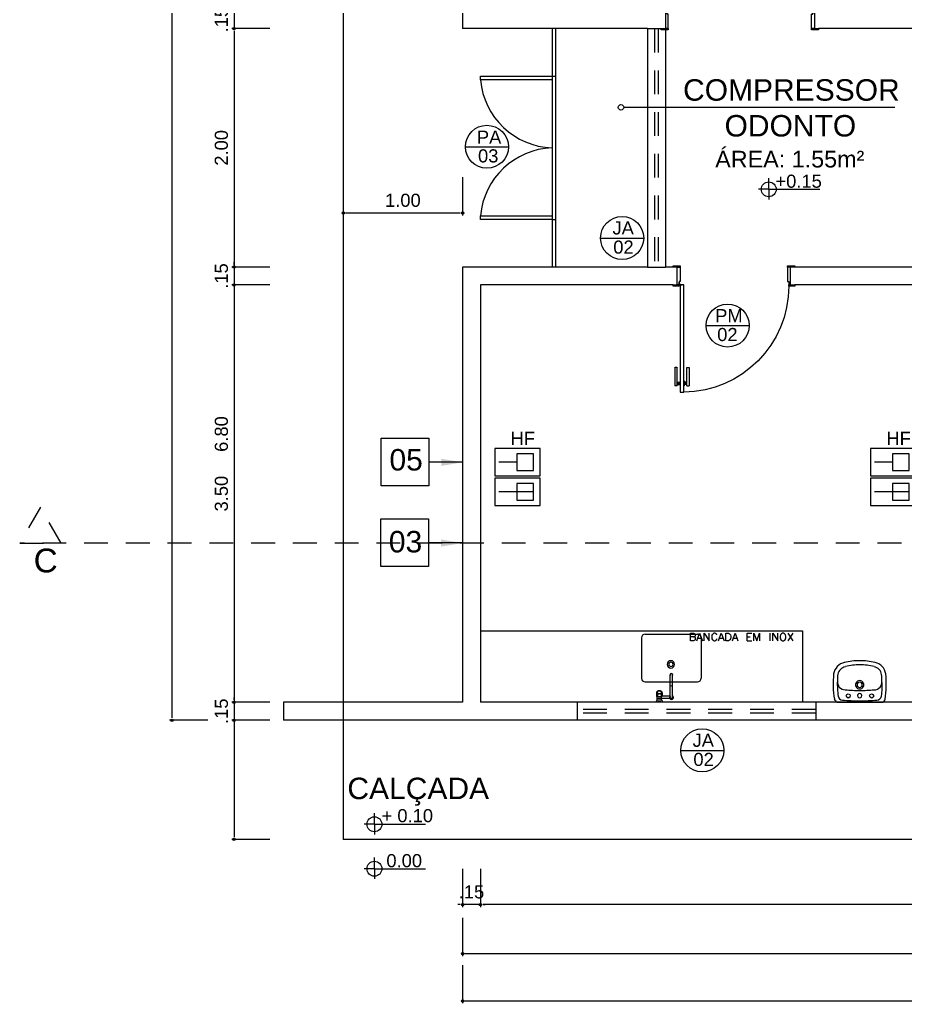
# Model space of a CAD drawing. Header units: millimetres. Extents: x 2125 to 3408, y 1171 to 1686.
# Drawn here: x 2411.67 to 2419.1, y 1517.26 to 1525.51 of the extents above; entities that cross this region are included whole.
import ezdxf

# ---------------------------------------------------------------- set-up
doc = ezdxf.new("R2010")
doc.units = ezdxf.units.MM
doc.linetypes.add('CONTORNO_QUADRO_T', pattern=[0.35, 0.2, -0.15])
for name, color, linetype in [('APCOZ', 7, 'Continuous'), ('APCOZ-I', 251, 'Continuous'), ('at_Entity', 7, 'Continuous'), ('CALÇADA', 252, 'Continuous'), ('cotas', 7, 'Continuous'), ('ESQUADRIA', 3, 'Continuous'), ('ESQUADRIAS', 7, 'Continuous'), ('Esquadrias portas', 7, 'Continuous'), ('Esquadrias_Portas', 2, 'Continuous'), ('JANELA2', 1, 'Continuous'), ('LAYOUT', 7, 'Continuous'), ('Layout_Equipamentos', 7, 'Continuous'), ('linha de corte', 1, 'Continuous'), ('PAREDE', 4, 'Continuous'), ('TEXTO01', 7, 'Continuous'), ('TEXTO02', 3, 'Continuous'), ('TEXTO03', 2, 'Continuous'), ('TOMADAS DENTISTA', 7, 'Continuous')]:
    doc.layers.add(name, color=color, linetype=linetype)
doc.styles.add('ROMANS', font='arial.ttf')
doc.styles.get("Standard").update_dxf_attribs({"font": 'arial.ttf'})
doc.styles.add('TEXTO1', font='swissko.ttf', dxfattribs={"width": 0.6, "height": 0.1})
doc.dimstyles.new('ESCALA75', dxfattribs={"dimtxt": 0.11, "dimasz": 0.02, "dimexe": 0.02, "dimexo": 0.04, "dimgap": 0.05, "dimtad": 1, "dimzin": 4, "dimdsep": 46, "dimtxsty": 'ROMANS', "dimblk1": 'PPC', "dimblk2": 'PPC', "dimsah": 1, "dimcen": 0.02, "dimclrd": 7, "dimclre": 7, "dimclrt": 3, "dimazin": 1, "dimtfac": 1, "dimtix": 1, "dimtmove": 0, "dimatfit": 3, "dimldrblk": 'PPC', "dimfxl": 0, "dimtolj": 1, "dimtzin": 12, "dimarcsym": 0})

# ---------------------------------------------------------------- blocks, each defined once
blk = doc.blocks.new('P90_02')
at = {"layer": 'ESQUADRIAS', "color": 3, "linetype": 'Continuous'}
for p, q in [((-0.02, 0.7698), (-0.02, 0.9215)), ((0, 0.9215), (0, 0.7698)), ((0.023, 0.88), (0.023, 0.92)), ((0.057, 0.88), (0.057, 0.92)), ((0.08, 0.9215), (0.08, 0.7698)), ((0.1, 0.7698), (0.1, 0.9215)), ((-0.0035, 0.7668), (-0.0175, 0.7668)), ((0.0835, 0.7668), (0.0975, 0.7668))]:
    blk.add_line(p, q, dxfattribs=at)
at = {"layer": 'ESQUADRIAS', "color": 3}
for p, q in [((0, 0.9215), (-0.02, 0.9215)), ((0, 0.91), (0.023, 0.91)), ((0.023, 0.92), (0.025, 0.92)), ((0.057, 0.92), (0.055, 0.92)), ((0.08, 0.91), (0.057, 0.91)), ((0.08, 0.9215), (0.1, 0.9215)), ((0, 0.9), (0.023, 0.9)), ((0, 0.89), (0.023, 0.89)), ((0.023, 0.88), (0.025, 0.88)), ((0.057, 0.88), (0.055, 0.88)), ((0.08, 0.9), (0.057, 0.9)), ((0.08, 0.89), (0.057, 0.89))]:
    blk.add_line(p, q, dxfattribs=at)
at = {"layer": 'ESQUADRIAS', "color": 2}
for p, q in [((0.025, 0.075), (0.025, 0.975)), ((0.025, 0.975), (0.055, 0.975)), ((0.055, 0.975), (0.055, 0.075)), ((0.055, 0.075), (0.025, 0.075))]:
    blk.add_line(p, q, dxfattribs=at)
at = {"layer": 'ESQUADRIAS'}
for p, q in [((0.0165, 0.0585), (0.0165, 0.0615)), ((0.0315, 0.0735), (0.0285, 0.0735))]:
    blk.add_line(p, q, dxfattribs=at)
at = {"layer": 'ESQUADRIAS', "color": 3}
for points in [[(0.015, 0.085), (-0.035, 0.085), (-0.035, 0.075), (0.015, 0.075)], [(0.985, 0.085), (0.935, 0.085), (0.935, 0.075), (0.985, 0.075)], [(0.025, -0.075), (0, -0.075), (-0.035, -0.075), (-0.035, -0.085), (0.025, -0.085)], [(0.985, -0.075), (0.925, -0.075), (0.925, -0.085), (0.985, -0.085)]]:
    blk.add_lwpolyline(points, close=True, dxfattribs=at)
at = {"layer": 'ESQUADRIAS', "color": 2}
for points in [[(0.025, 0.045), (0.015, 0.045), (0.015, 0.075), (0, 0.075), (0, -0.075), (0.025, -0.075)], [(0.925, 0.045), (0.935, 0.045), (0.935, 0.075), (0.95, 0.075), (0.95, -0.075), (0.925, -0.075)]]:
    blk.add_lwpolyline(points, close=True, dxfattribs=at)
at = {"layer": 'ESQUADRIAS', "color": 1}
for points in [[(0.016, 0.0705, -0.236068), (0.015, 0.0725), (0.015, 0.07), (0.015, 0.05), (0.016, 0.05)], [(0.0195, 0.074, 0.236068), (0.0175, 0.075), (0.02, 0.075), (0.04, 0.075), (0.04, 0.074)]]:
    blk.add_lwpolyline(points, format="xyb", close=True, dxfattribs=at)
at = {"layer": 'ESQUADRIAS'}
for points in [[(0.0173, 0.0625), (0.0165, 0.0615), (0.016, 0.0615)], [(0.0173, 0.0575), (0.0165, 0.0585), (0.016, 0.0585)], [(0.0173, 0.0596), (0.0175, 0.0596), (0.0175, 0.0575), (0.0173, 0.0575), (0.0173, 0.0625), (0.0175, 0.0625), (0.0175, 0.0604), (0.0173, 0.0604)], [(0.0275, 0.0727), (0.0285, 0.0735), (0.0285, 0.074)], [(0.0304, 0.0727), (0.0304, 0.0725), (0.0325, 0.0725), (0.0325, 0.0727), (0.0275, 0.0727), (0.0275, 0.0725), (0.0296, 0.0725), (0.0296, 0.0727)], [(0.0325, 0.0727), (0.0315, 0.0735), (0.0315, 0.074)]]:
    blk.add_lwpolyline(points, dxfattribs=at)
at = {"layer": 'ESQUADRIAS', "color": 1}
blk.add_circle((0.0175, 0.0725), 0.0025, dxfattribs=at)
at = {"layer": 'ESQUADRIAS'}
blk.add_arc((0.0429, 0.083), 0.8921, 0.12949, 89.22311, dxfattribs=at)
at = {"layer": 'ESQUADRIAS', "color": 3, "linetype": 'Continuous'}
for centre, start, end in [((-0.017, 0.7698), 180, 260.53768), ((-0.003, 0.7698), 260.53768, 360), ((0.083, 0.7698), 180, 279.46232), ((0.097, 0.7698), 279.46232, 0)]:
    blk.add_arc(centre, 0.003, start, end, dxfattribs=at)
blk = doc.blocks.new('new block1')
at = {"layer": 'ESQUADRIAS', "color": 2}
for p, q in [((-0.09, 1.36), (-0.09, 0.16)), ((-0.09, 1.36), (-0.06, 1.36)), ((-0.06, 0.16), (-0.06, 1.36)), ((-0.09, 0.16), (-0.06, 0.16))]:
    blk.add_line(p, q, dxfattribs=at)
at = {"layer": 'ESQUADRIAS', "color": 3, "linetype": 'Continuous'}
for p, q in [((-0.135, 1.1598), (-0.135, 1.3115)), ((-0.115, 1.3115), (-0.115, 1.1598)), ((-0.092, 1.27), (-0.092, 1.31)), ((-0.058, 1.27), (-0.058, 1.31)), ((-0.035, 1.3115), (-0.035, 1.1598)), ((-0.015, 1.1598), (-0.015, 1.3115)), ((-0.1185, 1.1568), (-0.1325, 1.1568)), ((-0.0315, 1.1568), (-0.0175, 1.1568))]:
    blk.add_line(p, q, dxfattribs=at)
at = {"layer": 'ESQUADRIAS', "color": 3}
for p, q in [((-0.115, 1.3115), (-0.135, 1.3115)), ((-0.115, 1.3), (-0.092, 1.3)), ((-0.115, 1.29), (-0.092, 1.29)), ((-0.115, 1.28), (-0.092, 1.28)), ((-0.092, 1.31), (-0.09, 1.31)), ((-0.092, 1.27), (-0.09, 1.27)), ((-0.058, 1.31), (-0.06, 1.31)), ((-0.058, 1.27), (-0.06, 1.27)), ((-0.035, 1.3), (-0.058, 1.3)), ((-0.035, 1.29), (-0.058, 1.29)), ((-0.035, 1.28), (-0.058, 1.28)), ((-0.035, 1.3115), (-0.015, 1.3115))]:
    blk.add_line(p, q, dxfattribs=at)
at = {"layer": 'ESQUADRIAS'}
for p, q in [((-0.0665, 0.1585), (-0.0635, 0.1585)), ((-0.0515, 0.1435), (-0.0515, 0.1465))]:
    blk.add_line(p, q, dxfattribs=at)
at = {"layer": 'ESQUADRIAS', "color": 3}
for points in [[(-1.32, 0.17), (-1.27, 0.17), (-1.27, 0.16), (-1.32, 0.16)], [(-0.05, 0.17), (0, 0.17), (0, 0.16), (-0.05, 0.16)], [(-1.32, 0.01), (-1.26, 0.01), (-1.26, 0), (-1.32, 0)], [(-0.06, 0.01), (-0.035, 0.01), (0, 0.01), (0, 0), (-0.06, 0)]]:
    blk.add_lwpolyline(points, close=True, dxfattribs=at)
at = {"layer": 'ESQUADRIAS', "color": 2}
for points in [[(-1.26, 0.13), (-1.27, 0.13), (-1.27, 0.16), (-1.285, 0.16), (-1.285, 0.01), (-1.26, 0.01)], [(-0.06, 0.13), (-0.05, 0.13), (-0.05, 0.16), (-0.035, 0.16), (-0.035, 0.01), (-0.06, 0.01)]]:
    blk.add_lwpolyline(points, close=True, dxfattribs=at)
at = {"layer": 'ESQUADRIAS', "color": 1}
for points in [[(-0.0545, 0.159, -0.236068), (-0.0525, 0.16), (-0.055, 0.16), (-0.075, 0.16), (-0.075, 0.159)], [(-0.051, 0.1555, 0.236068), (-0.05, 0.1575), (-0.05, 0.155), (-0.05, 0.135), (-0.051, 0.135)]]:
    blk.add_lwpolyline(points, format="xyb", close=True, dxfattribs=at)
at = {"layer": 'ESQUADRIAS'}
for points in [[(-0.0675, 0.1577), (-0.0665, 0.1585), (-0.0665, 0.159)], [(-0.0654, 0.1577), (-0.0654, 0.1575), (-0.0675, 0.1575), (-0.0675, 0.1577), (-0.0625, 0.1577), (-0.0625, 0.1575), (-0.0646, 0.1575), (-0.0646, 0.1577)], [(-0.0625, 0.1577), (-0.0635, 0.1585), (-0.0635, 0.159)], [(-0.0523, 0.1446), (-0.0525, 0.1446), (-0.0525, 0.1425), (-0.0523, 0.1425), (-0.0523, 0.1475), (-0.0525, 0.1475), (-0.0525, 0.1454), (-0.0523, 0.1454)], [(-0.0523, 0.1475), (-0.0515, 0.1465), (-0.051, 0.1465)], [(-0.0523, 0.1425), (-0.0515, 0.1435), (-0.051, 0.1435)]]:
    blk.add_lwpolyline(points, dxfattribs=at)
at = {"layer": 'ESQUADRIAS', "color": 1}
blk.add_circle((-0.0525, 0.1575), 0.0025, dxfattribs=at)
at = {"layer": 'ESQUADRIAS', "color": 3, "linetype": 'Continuous'}
for centre, start, end in [((-0.132, 1.1598), 180, 260.53768), ((-0.118, 1.1598), 260.53768, 360), ((-0.032, 1.1598), 180, 279.46232), ((-0.018, 1.1598), 279.46232, 0)]:
    blk.add_arc(centre, 0.003, start, end, dxfattribs=at)
at = {"layer": 'Esquadrias portas'}
blk.add_arc((-0.0518, 0.1421), 1.2185, 91.79662, 178.69088, dxfattribs=at)
blk = doc.blocks.new('new block3')
at = {"layer": 'TEXTO01'}
h = blk.add_hatch(dxfattribs=at)
h.set_pattern_fill('ANGLE', color=256)
h.set_pattern_definition([(0, (-2256.878, -909.728), (0, 6.985), [5.08, -1.905]), (90, (-2256.878, -909.728), (-6.985, 4e-16), [5.08, -1.905])])
h.paths.add_polyline_path([(-0.0556, 0.2052), (-0.1956, 0.2052), (-0.1956, 0.0652), (-0.0556, 0.0652)])
for p, q in [((-0.1956, 0.1352), (-0.3456, 0.1352)), ((-0.0556, -0.1148), (-0.3456, -0.1148))]:
    blk.add_line(p, q, dxfattribs=at)
for points in [[(-0.38, 0.25), (-0.38, 0.02), (0, 0.02), (0, 0.25), (-0.38, 0.25)], [(-0.1956, 0.2052), (-0.1956, 0.0652), (-0.0556, 0.0652), (-0.0556, 0.2052), (-0.1956, 0.2052)], [(-0.38, 0), (-0.38, -0.23), (0, -0.23), (0, 0), (-0.38, 0)], [(-0.1956, -0.0448), (-0.1956, -0.1848), (-0.0556, -0.1848), (-0.0556, -0.0448), (-0.1956, -0.0448)]]:
    blk.add_lwpolyline(points, dxfattribs=at)
at = {"layer": 'TEXTO01', "ltscale": 0.0001, "insert": (-0.247, 0.3887), "char_height": 0.11, "width": 0.330365, "attachment_point": 1, "style": 'TEXTO1'}
blk.add_mtext('{\\fSansSerif|b0|i0|c2|p2;\\W1;HF}', dxfattribs=at)
blk = doc.blocks.new('new block4')
at = {"layer": 'TEXTO01'}
h = blk.add_hatch(dxfattribs=at)
h.set_pattern_fill('ANGLE', color=256)
h.set_pattern_definition([(0, (-2260.456, -913.906), (0, 6.985), [5.08, -1.905]), (90, (-2260.456, -913.906), (-6.985, 4e-16), [5.08, -1.905])])
h.paths.add_polyline_path([(0, 0), (0, -0.0624, 0.414214), (0.0624, 0)])
h.paths.add_polyline_path([(0, 0), (0, 0.0624, 0.414214), (-0.0624, 0)])
for q in [(0, 0.093), (-0.0862, 0), (0.4292, 0), (0, -0.0852)]:
    blk.add_line((0, 0), q, dxfattribs=at)
blk.add_circle((0, 0), 0.0624, dxfattribs=at)
blk = doc.blocks.new('PPC')
at = {"color": 2}
blk.add_circle((0, 0), 0.5, dxfattribs=at)
blk = doc.blocks.new('*D62')
at = {"layer": 'cotas', "color": 7, "lineweight": -2, "transparency": 16777216}
for p, q in [((2413.7689, 1525.581), (2413.4489, 1525.581)), ((2413.4689, 1525.601), (2413.4689, 1525.621)), ((2413.4689, 1525.581), (2413.4689, 1525.431)), ((2413.7689, 1525.431), (2413.4489, 1525.431)), ((2413.4689, 1525.411), (2413.4689, 1525.391))]:
    blk.add_line(p, q, dxfattribs=at)
at = {"layer": 'DEFPOINTS', "color": 0, "transparency": 16777216}
for p in [(2414.0985, 1525.581), (2413.4689, 1525.431), (2414.1048, 1525.431)]:
    blk.add_point(p, dxfattribs=at)
at = {"layer": 'cotas', "color": 7, "lineweight": -2, "transparency": 16777216, "xscale": 0.02, "yscale": 0.02, "zscale": 0.02}
for p, rotation in [((2413.4689, 1525.581), 270), ((2413.4689, 1525.431), 90)]:
    blk.add_blockref('PPC', p, dxfattribs=dict(at, rotation=rotation))
at = {"layer": 'cotas', "color": 3, "transparency": 16777216, "insert": (2413.3627, 1525.506), "char_height": 0.11, "attachment_point": 5, "rotation": 90, "style": 'ROMANS'}
blk.add_mtext('\\A1;.15', dxfattribs=at)
blk = doc.blocks.new('*D63')
at = {"layer": 'cotas', "color": 7, "lineweight": -2, "transparency": 16777216}
for p, q in [((2413.7689, 1525.431), (2413.4489, 1525.431)), ((2413.4689, 1525.411), (2413.4689, 1523.451)), ((2413.7689, 1523.431), (2413.4489, 1523.431))]:
    blk.add_line(p, q, dxfattribs=at)
at = {"layer": 'DEFPOINTS', "color": 0, "transparency": 16777216}
for p in [(2414.1048, 1525.431), (2413.4689, 1523.431), (2414.3174, 1523.431)]:
    blk.add_point(p, dxfattribs=at)
at = {"layer": 'cotas', "color": 7, "lineweight": -2, "transparency": 16777216, "xscale": 0.02, "yscale": 0.02, "zscale": 0.02}
for p, rotation in [((2413.4689, 1525.431), 90), ((2413.4689, 1523.431), 270)]:
    blk.add_blockref('PPC', p, dxfattribs=dict(at, rotation=rotation))
at = {"layer": 'cotas', "color": 3, "transparency": 16777216, "insert": (2413.3627, 1524.431), "char_height": 0.11, "attachment_point": 5, "rotation": 90, "style": 'ROMANS'}
blk.add_mtext('\\A1;2.00', dxfattribs=at)
blk = doc.blocks.new('*D64')
at = {"layer": 'cotas', "color": 7, "lineweight": -2, "transparency": 16777216}
for p, q in [((2413.7689, 1523.431), (2413.4489, 1523.431)), ((2413.4689, 1523.451), (2413.4689, 1523.471)), ((2413.4689, 1523.431), (2413.4689, 1523.281)), ((2413.7689, 1523.281), (2413.4489, 1523.281)), ((2413.4689, 1523.261), (2413.4689, 1523.241))]:
    blk.add_line(p, q, dxfattribs=at)
at = {"layer": 'DEFPOINTS', "color": 0, "transparency": 16777216}
for p in [(2414.3174, 1523.431), (2413.4689, 1523.281), (2414.3094, 1523.281)]:
    blk.add_point(p, dxfattribs=at)
at = {"layer": 'cotas', "color": 7, "lineweight": -2, "transparency": 16777216, "xscale": 0.02, "yscale": 0.02, "zscale": 0.02}
for p, rotation in [((2413.4689, 1523.431), 270), ((2413.4689, 1523.281), 90)]:
    blk.add_blockref('PPC', p, dxfattribs=dict(at, rotation=rotation))
at = {"layer": 'cotas', "color": 3, "transparency": 16777216, "insert": (2413.3627, 1523.356), "char_height": 0.11, "attachment_point": 5, "rotation": 90, "style": 'ROMANS'}
blk.add_mtext('\\A1;.15', dxfattribs=at)
blk = doc.blocks.new('*D65')
at = {"layer": 'cotas', "color": 7, "lineweight": -2, "transparency": 16777216}
for p, q in [((2413.7689, 1523.281), (2413.4489, 1523.281)), ((2413.4689, 1523.261), (2413.4689, 1519.801)), ((2413.7689, 1519.781), (2413.4489, 1519.781))]:
    blk.add_line(p, q, dxfattribs=at)
at = {"layer": 'DEFPOINTS', "color": 0, "transparency": 16777216}
for p in [(2414.3094, 1523.281), (2413.4689, 1519.781), (2414.4123, 1519.781)]:
    blk.add_point(p, dxfattribs=at)
at = {"layer": 'cotas', "color": 7, "lineweight": -2, "transparency": 16777216, "xscale": 0.02, "yscale": 0.02, "zscale": 0.02}
for p, rotation in [((2413.4689, 1523.281), 90), ((2413.4689, 1519.781), 270)]:
    blk.add_blockref('PPC', p, dxfattribs=dict(at, rotation=rotation))
at = {"layer": 'cotas', "color": 3, "transparency": 16777216, "insert": (2413.3627, 1521.531), "char_height": 0.11, "attachment_point": 5, "rotation": 90, "style": 'ROMANS'}
blk.add_mtext('\\A1;3.50', dxfattribs=at)
blk = doc.blocks.new('*D66')
at = {"layer": 'DEFPOINTS', "color": 0, "linetype": 'Continuous', "transparency": 16777216}
for p in [(2414.4123, 1519.781), (2413.4689, 1519.631), (2420.7985, 1519.631)]:
    blk.add_point(p, dxfattribs=at)
at = {"layer": 'PAREDE', "color": 7, "linetype": 'Continuous', "lineweight": -2, "transparency": 16777216}
for p, q in [((2413.7689, 1519.781), (2413.4489, 1519.781)), ((2413.4689, 1519.801), (2413.4689, 1519.821)), ((2413.4689, 1519.781), (2413.4689, 1519.631)), ((2413.7689, 1519.631), (2413.4489, 1519.631)), ((2413.4689, 1519.611), (2413.4689, 1519.591))]:
    blk.add_line(p, q, dxfattribs=at)
at = {"layer": 'PAREDE', "color": 7, "linetype": 'Continuous', "lineweight": -2, "transparency": 16777216, "xscale": 0.02, "yscale": 0.02, "zscale": 0.02}
for p, rotation in [((2413.4689, 1519.781), 270), ((2413.4689, 1519.631), 90)]:
    blk.add_blockref('PPC', p, dxfattribs=dict(at, rotation=rotation))
at = {"layer": 'PAREDE', "color": 3, "linetype": 'Continuous', "transparency": 16777216, "insert": (2413.3627, 1519.706), "char_height": 0.11, "attachment_point": 5, "rotation": 90, "style": 'ROMANS'}
blk.add_mtext('\\A1;.15', dxfattribs=at)
blk = doc.blocks.new('*D76')
at = {"layer": 'cotas', "color": 7, "lineweight": -2, "transparency": 16777216}
for p, q in [((2415.5337, 1518.3844), (2415.5337, 1518.0644)), ((2424.7837, 1518.3844), (2424.7837, 1518.0644)), ((2424.7637, 1518.0844), (2415.5537, 1518.0844))]:
    blk.add_line(p, q, dxfattribs=at)
at = {"layer": 'DEFPOINTS', "color": 0, "transparency": 16777216}
for p in [(2415.5337, 1518.752), (2424.7837, 1518.752), (2415.5337, 1518.0844)]:
    blk.add_point(p, dxfattribs=at)
at = {"layer": 'cotas', "color": 7, "lineweight": -2, "transparency": 16777216, "xscale": 0.02, "yscale": 0.02, "zscale": 0.02, "rotation": 180}
blk.add_blockref('PPC', (2415.5337, 1518.0844), dxfattribs=at)
at = {"layer": 'cotas', "color": 7, "lineweight": -2, "transparency": 16777216, "xscale": 0.02, "yscale": 0.02, "zscale": 0.02}
blk.add_blockref('PPC', (2424.7837, 1518.0844), dxfattribs=at)
at = {"layer": 'cotas', "color": 3, "transparency": 16777216, "insert": (2420.1587, 1518.1906), "char_height": 0.11, "attachment_point": 5, "style": 'ROMANS'}
blk.add_mtext('\\A1;9.25', dxfattribs=at)
blk = doc.blocks.new('*D77')
at = {"layer": 'cotas', "color": 7, "lineweight": -2, "transparency": 16777216}
for p, q in [((2415.3837, 1518.3844), (2415.3837, 1518.0644)), ((2415.5337, 1518.3844), (2415.5337, 1518.0644)), ((2415.3637, 1518.0844), (2415.3437, 1518.0844)), ((2415.5337, 1518.0844), (2415.3837, 1518.0844)), ((2415.5537, 1518.0844), (2415.5737, 1518.0844))]:
    blk.add_line(p, q, dxfattribs=at)
at = {"layer": 'DEFPOINTS', "color": 0, "transparency": 16777216}
for p in [(2415.3837, 1518.7609), (2415.5337, 1518.752), (2415.3837, 1518.0844)]:
    blk.add_point(p, dxfattribs=at)
at = {"layer": 'cotas', "color": 7, "lineweight": -2, "transparency": 16777216, "xscale": 0.02, "yscale": 0.02, "zscale": 0.02}
blk.add_blockref('PPC', (2415.3837, 1518.0844), dxfattribs=at)
at = {"layer": 'cotas', "color": 7, "lineweight": -2, "transparency": 16777216, "xscale": 0.02, "yscale": 0.02, "zscale": 0.02, "rotation": 180}
blk.add_blockref('PPC', (2415.5337, 1518.0844), dxfattribs=at)
at = {"layer": 'cotas', "color": 3, "transparency": 16777216, "insert": (2415.4587, 1518.1906), "char_height": 0.11, "attachment_point": 5, "style": 'ROMANS'}
blk.add_mtext('\\A1;.15', dxfattribs=at)
blk = doc.blocks.new('*D91')
at = {"layer": 'cotas', "color": 7, "lineweight": -2, "transparency": 16777216}
for p, q in [((2415.3837, 1517.9732), (2415.3837, 1517.6532)), ((2429.0837, 1517.9732), (2429.0837, 1517.6532)), ((2415.4037, 1517.6732), (2429.0637, 1517.6732))]:
    blk.add_line(p, q, dxfattribs=at)
at = {"layer": 'DEFPOINTS', "color": 0, "transparency": 16777216}
for p in [(2415.3837, 1518.7397), (2429.0837, 1518.7397), (2429.0837, 1517.6732)]:
    blk.add_point(p, dxfattribs=at)
at = {"layer": 'cotas', "color": 7, "lineweight": -2, "transparency": 16777216, "xscale": 0.02, "yscale": 0.02, "zscale": 0.02, "rotation": 180}
blk.add_blockref('PPC', (2415.3837, 1517.6732), dxfattribs=at)
at = {"layer": 'cotas', "color": 7, "lineweight": -2, "transparency": 16777216, "xscale": 0.02, "yscale": 0.02, "zscale": 0.02}
blk.add_blockref('PPC', (2429.0837, 1517.6732), dxfattribs=at)
at = {"layer": 'cotas', "color": 3, "transparency": 16777216, "insert": (2422.2337, 1517.7794), "char_height": 0.11, "attachment_point": 5, "style": 'ROMANS'}
blk.add_mtext('\\A1;13.70', dxfattribs=at)
blk = doc.blocks.new('new block12')
at = {"layer": 'at_Entity', "color": 0}
for p, q in [((-0.1904, 0), (0, 0)), ((-0.1143, 0.055), (-0.1079, 0.0656)), ((-0.1079, 0.0423), (-0.1143, 0.055)), ((-0.1079, 0.0656), (-0.0973, 0.0719)), ((-0.0973, 0.036), (-0.1079, 0.0423)), ((-0.0973, 0.0719), (-0.0846, 0.0656)), ((-0.0846, 0.0423), (-0.0973, 0.036)), ((-0.0846, 0.0656), (-0.0804, 0.055)), ((-0.0804, 0.055), (-0.0846, 0.0423)), ((-0.0635, 0), (0.1248, 0)), ((0, 0), (0.1926, 0)), ((0.0825, 0.055), (0.0868, 0.0656)), ((0.0868, 0.0423), (0.0825, 0.055)), ((0.0868, 0.0656), (0.0995, 0.0719)), ((0.0995, 0.036), (0.0868, 0.0423)), ((0.0995, 0.0719), (0.11, 0.0656)), ((0.11, 0.0423), (0.0995, 0.036)), ((0.11, 0.0656), (0.1164, 0.055)), ((0.1164, 0.055), (0.11, 0.0423))]:
    blk.add_line(p, q, dxfattribs=at)
for centre, radius, start, end in [((-0.1037, 0.2192), 0.1175, 102.51398, 169.94425), ((-0.0119, -0.1249), 0.4735, 88.69805, 104.42194), ((0.0099, -0.1255), 0.4741, 75.63679, 91.34148), ((0.1075, 0.2249), 0.1107, 7.71962, 79.59246), ((-0.1021, 0.2163), 0.0847, 102.94607, 167.28087), ((0.0138, -0.2613), 0.5766, 91.35244, 103.5038), ((-0.0133, -0.2572), 0.5725, 76.4579, 88.69664), ((0.1052, 0.222), 0.0784, 8.41938, 78.38368), ((0.5296, 0.1532), 0.7539, 173.41338, 189.69292), ((0.4249, 0.1494), 0.6136, 177.32306, 189.24154), ((0.1228, 0.188), 0.311, 171.32208, 181.82646), ((-0.1166, 0.1739), 0.0716, 176.60246, 219.59969), ((-0.0011, 0.1471), 0.0349, 90, 149.99293), ((-0.0011, 0.1471), 0.0222, 90, 180), ((-0.0011, 0.1471), 0.0349, 29.99676, 89.99928), ((-0.0011, 0.1471), 0.0222, 360, 90), ((0.1078, 0.1732), 0.0781, 324.65246, 2.83944), ((-0.2623, 0.1317), 0.4504, 349.78202, 5.79718), ((-0.1329, 0.1882), 0.3189, 357.99462, 8.16964), ((-0.5309, 0.1535), 0.7531, 350.27914, 6.57653), ((-0.1209, 0.1714), 0.0667, 220.34381, 269.44866), ((0.0021, 1.5743), 1.4748, 265.18956, 269.93912), ((-0.0011, 0.1471), 0.0349, 150.00315, 209.99685), ((-0.0011, 0.1471), 0.0349, 209.99676, 269.99928), ((-0.0011, 0.1471), 0.0222, 180, 270), ((-0.0011, 0.1471), 0.0222, 270.00968, 360), ((-0.0011, 0.1471), 0.0349, 270, 329.99293), ((-0.001, 1.4521), 1.3526, 270.02076, 275.09507), ((-0.0011, 0.1471), 0.0349, 330.00315, 29.99685), ((0.1226, 0.1679), 0.0631, 266.77318, 320.7547), ((-0.1647, 0.0446), 0.0522, 200.54167, 238.93005), ((-0.1427, 0.0567), 0.0385, 188.75581, 265.61268), ((-0.0074, 1.7284), 1.7156, 265.3753, 270.21026), ((-0.0011, 0.0561), 0.018, 150.01278, 209.98722), ((-0.0011, 0.0561), 0.018, 90, 150.03984), ((-0.0011, 0.0561), 0.018, 210.01908, 270.03665), ((-0.001, 0.0561), 0.018, 30.01908, 90.03665), ((-0.0011, 0.0561), 0.018, 270, 330.03984), ((-0.0011, 1.8918), 1.879, 270, 274.41438), ((-0.0011, 0.0561), 0.018, 330.01278, 29.98722), ((0.1414, 0.0585), 0.0402, 273.11398, 350.39284), ((0.1736, 0.034), 0.0386, 297.86727, 348.56925)]:
    blk.add_arc(centre, radius, start, end, dxfattribs=at)
blk = doc.blocks.new('new block14')
at = {"layer": 'APCOZ'}
for p, q in [((-1.1092, 0.0548), (-1.1092, 0.2258)), ((-1.0892, 0.0548), (-1.0892, 0.2258)), ((-1.2183, 0.0215), (-1.229, 0)), ((-1.2257, 0.0798), (-1.2257, 0.0582)), ((-1.2183, 0.0215), (-1.2183, 0.0457)), ((-1.1831, 0.0215), (-1.1831, 0.0307)), ((-1.1132, 0.0307), (-1.1831, 0.0307)), ((-1.1831, 0.0215), (-1.1723, 0)), ((-1.1132, 0.0507), (-1.178, 0.0507)), ((-1.1757, 0.0798), (-1.1757, 0.0582))]:
    blk.add_line(p, q, dxfattribs=at)
at = {"layer": 'APCOZ', "linetype": 'Continuous'}
for points in [[(-1.1757, 0.0802, 0), (-1.1762, 0.0834, 0), (-1.1776, 0.0865, 0), (-1.1796, 0.0893, 0), (-1.1824, 0.0918, 0), (-1.1858, 0.094, 0), (-1.1897, 0.0956, 0), (-1.1939, 0.0968, 0), (-1.1984, 0.0973, 0), (-1.2029, 0.0973, 0), (-1.2074, 0.0968, 0), (-1.2116, 0.0956, 0), (-1.2155, 0.094, 0), (-1.2189, 0.0918, 0), (-1.2217, 0.0893, 0), (-1.2238, 0.0865, 0), (-1.2251, 0.0834, 0), (-1.2257, 0.0802, 0)], [(-1.2257, 0.0582, 0), (-1.2254, 0.0554, 0), (-1.2244, 0.0527, 0), (-1.2229, 0.0501, 0), (-1.2209, 0.0478, 0), (-1.2183, 0.0457, 0)], [(-1.178, 0.0507, 0), (-1.1772, 0.0522, 0), (-1.1765, 0.0536, 0), (-1.1761, 0.0551, 0), (-1.1758, 0.0566, 0), (-1.1757, 0.0582, 0)]]:
    blk.add_polyline3d(points, dxfattribs=at)
at = {"layer": 'APCOZ'}
for centre, radius, start, end in [((-1.0992, 0.2307), 0.0112, 333.72082, 206.27918), ((-1.0992, 0.0407), 0.0173, 125.41872, 144.5813), ((-1.0992, 0.0407), 0.0173, 215.4187, 324.5813), ((-1.0992, 0.0407), 0.0173, 35.4187, 54.58128), ((-1.0992, 0.0407), 0.0173, 324.5813, 35.4187)]:
    blk.add_arc(centre, radius, start, end, dxfattribs=at)
at = {"layer": 'APCOZ-I'}
for p, q in [((-1.1092, 0.2258), (-1.1092, 0.2307)), ((-1.0892, 0.2258), (-1.0892, 0.2307)), ((-1.2183, 0.0215), (-1.1831, 0.0215)), ((-1.2163, 0.066), (-1.2163, 0.0446)), ((-1.185, 0.066), (-1.185, 0.0446)), ((-1.1831, 0.0307), (-1.1831, 0.0457)), ((-1.1092, 0.0371), (-1.1092, 0.0548)), ((-1.0892, 0.0371), (-1.0892, 0.0548))]:
    blk.add_line(p, q, dxfattribs=at)
at = {"layer": 'APCOZ-I', "linetype": 'Continuous'}
for points in [[(-1.2201, 0.0834, 0), (-1.2197, 0.0812, 0), (-1.2186, 0.0792, 0), (-1.2167, 0.0773, 0), (-1.2141, 0.0756, 0), (-1.211, 0.0743, 0), (-1.2074, 0.0734, 0), (-1.2036, 0.0728, 0), (-1.1997, 0.0727, 0), (-1.1958, 0.073, 0), (-1.1921, 0.0738, 0), (-1.1888, 0.0749, 0), (-1.1859, 0.0764, 0), (-1.1837, 0.0782, 0), (-1.1821, 0.0802, 0), (-1.1813, 0.0823, 0), (-1.1813, 0.0845, 0), (-1.1821, 0.0866, 0), (-1.1837, 0.0886, 0), (-1.1859, 0.0903, 0), (-1.1888, 0.0918, 0), (-1.1921, 0.093, 0), (-1.1958, 0.0937, 0), (-1.1997, 0.0941, 0), (-1.2036, 0.0939, 0), (-1.2074, 0.0934, 0), (-1.211, 0.0925, 0), (-1.2141, 0.0911, 0), (-1.2167, 0.0895, 0), (-1.2186, 0.0876, 0), (-1.2197, 0.0855, 0), (-1.2201, 0.0834, 0)], [(-1.2257, 0.0802, 0), (-1.2254, 0.0772, 0), (-1.2244, 0.0742, 0), (-1.2227, 0.0714, 0), (-1.2203, 0.0688, 0), (-1.2173, 0.0666, 0)], [(-1.2183, 0.0457, 0), (-1.218, 0.0455, 0), (-1.2178, 0.0453, 0), (-1.2176, 0.0452, 0), (-1.2173, 0.045, 0), (-1.2171, 0.0449, 0)], [(-1.1843, 0.0449, 0), (-1.184, 0.045, 0), (-1.1838, 0.0452, 0), (-1.1835, 0.0453, 0), (-1.1833, 0.0455, 0), (-1.1831, 0.0457, 0)], [(-1.184, 0.0666, 0), (-1.1811, 0.0688, 0), (-1.1788, 0.0712, 0), (-1.1771, 0.0739, 0), (-1.176, 0.0768, 0), (-1.1757, 0.0798, 0)], [(-1.1831, 0.0457, 0), (-1.1819, 0.0466, 0), (-1.1807, 0.0475, 0), (-1.1797, 0.0486, 0), (-1.1788, 0.0496, 0), (-1.178, 0.0507, 0)]]:
    blk.add_polyline3d(points, dxfattribs=at)
at = {"layer": 'APCOZ-I'}
for centre, radius, start, end in [((-1.0992, 0.2307), 0.01, 0, 180), ((-1.1018, 0.1616), 0.0233, 244.55551, 295.44449), ((-1.2007, -0.2752), 0.2786, 84.37523, 95.62477), ((-1.2007, -0.0495), 0.0816, 77.53823, 102.46177), ((-1.2162, 0.0683), 0.002, 237.84409, 296.02511), ((-1.2161, 0.0466), 0.002, 238.43251, 285.68606), ((-1.2007, -0.0082), 0.0549, 74.31395, 105.68605), ((-1.2007, 0.0364), 0.0335, 63.97489, 116.02511), ((-1.1851, 0.0683), 0.002, 243.97489, 302.15591), ((-1.1853, 0.0466), 0.002, 254.31395, 301.56748), ((-1.0992, 0.0407), 0.0173, 144.5813, 215.4187), ((-1.0992, 0.0407), 0.0126, 142.25181, 37.74819), ((-1.0992, 0.0582), 0.0233, 244.55551, 295.44449)]:
    blk.add_arc(centre, radius, start, end, dxfattribs=at)
at = {"layer": 'at_Entity', "color": 0}
for p, q in [((-2.7001, 0.5989), (0, 0.5989)), ((-2.7001, 0.5989), (-2.7001, 0)), ((-0.9395, 0.5163), (-0.9395, 0.5798)), ((-0.9395, 0.5798), (-0.9141, 0.5798)), ((-0.9141, 0.5798), (-0.9036, 0.5756)), ((-0.8866, 0.5163), (-0.8634, 0.5798)), ((-0.8634, 0.5798), (-0.8401, 0.5163)), ((-0.8253, 0.5163), (-0.8253, 0.5798)), ((-0.8253, 0.5798), (-0.783, 0.5163)), ((-0.783, 0.5163), (-0.783, 0.5798)), ((-0.7449, 0.5798), (-0.7491, 0.5756)), ((-0.7322, 0.5798), (-0.7449, 0.5798)), ((-0.7258, 0.5756), (-0.7322, 0.5798)), ((-0.7047, 0.5163), (-0.6814, 0.5798)), ((-0.6814, 0.5798), (-0.6581, 0.5163)), ((-0.6433, 0.5163), (-0.6433, 0.5798)), ((-0.6433, 0.5798), (-0.6221, 0.5798)), ((-0.6221, 0.5798), (-0.6137, 0.5756)), ((-0.5883, 0.5163), (-0.565, 0.5798)), ((-0.565, 0.5798), (-0.5417, 0.5163)), ((-0.4634, 0.5163), (-0.4634, 0.5798)), ((-0.4634, 0.5798), (-0.4253, 0.5798)), ((-0.4084, 0.5163), (-0.4084, 0.5798)), ((-0.4084, 0.5798), (-0.383, 0.5163)), ((-0.383, 0.5163), (-0.3597, 0.5798)), ((-0.3597, 0.5798), (-0.3597, 0.5163)), ((-0.273, 0.5798), (-0.273, 0.5163)), ((-0.2497, 0.5163), (-0.2497, 0.5798)), ((-0.2497, 0.5798), (-0.2074, 0.5163)), ((-0.2074, 0.5163), (-0.2074, 0.5798)), ((-0.1693, 0.5798), (-0.1756, 0.5756)), ((-0.1587, 0.5798), (-0.1693, 0.5798)), ((-0.1524, 0.5756), (-0.1587, 0.5798)), ((-0.1227, 0.5798), (-0.0804, 0.5163)), ((-0.0804, 0.5798), (-0.1227, 0.5163)), ((0, 0.5989), (0, 0)), ((-1.3501, 0.5417), (-1.3501, 0.201)), ((-1.3204, 0.5713), (-0.8803, 0.5713)), ((-0.9141, 0.5502), (-0.9395, 0.5502)), ((-0.9141, 0.5163), (-0.9395, 0.5163)), ((-0.9036, 0.5523), (-0.9141, 0.5502)), ((-0.9141, 0.5502), (-0.9036, 0.5459)), ((-0.9036, 0.5206), (-0.9141, 0.5163)), ((-0.9036, 0.5756), (-0.9015, 0.5735)), ((-0.9015, 0.5544), (-0.9036, 0.5523)), ((-0.9036, 0.5459), (-0.9015, 0.5438)), ((-0.9015, 0.5227), (-0.9036, 0.5206)), ((-0.9015, 0.5735), (-0.8993, 0.5671)), ((-0.8993, 0.5608), (-0.9015, 0.5544)), ((-0.9015, 0.5438), (-0.8993, 0.5375)), ((-0.8993, 0.529), (-0.9015, 0.5227)), ((-0.8993, 0.5671), (-0.8993, 0.5608)), ((-0.8993, 0.5375), (-0.8993, 0.529)), ((-0.8782, 0.5375), (-0.8485, 0.5375)), ((-0.8507, 0.5417), (-0.8507, 0.201)), ((-0.7597, 0.565), (-0.7618, 0.5544)), ((-0.7618, 0.5544), (-0.7618, 0.5396)), ((-0.7618, 0.5396), (-0.7597, 0.5311)), ((-0.7554, 0.5692), (-0.7597, 0.565)), ((-0.7597, 0.5311), (-0.7554, 0.5248)), ((-0.7491, 0.5756), (-0.7554, 0.5692)), ((-0.7554, 0.5248), (-0.7491, 0.5206)), ((-0.7491, 0.5206), (-0.7449, 0.5163)), ((-0.7449, 0.5163), (-0.7322, 0.5163)), ((-0.7322, 0.5163), (-0.7258, 0.5206)), ((-0.7195, 0.5692), (-0.7258, 0.5756)), ((-0.7258, 0.5206), (-0.7195, 0.5248)), ((-0.7174, 0.565), (-0.7195, 0.5692)), ((-0.7195, 0.5248), (-0.7174, 0.5311)), ((-0.6962, 0.5375), (-0.6666, 0.5375)), ((-0.6221, 0.5163), (-0.6433, 0.5163)), ((-0.6137, 0.5206), (-0.6221, 0.5163)), ((-0.6137, 0.5756), (-0.6073, 0.5692)), ((-0.6073, 0.5248), (-0.6137, 0.5206)), ((-0.6073, 0.5692), (-0.6031, 0.565)), ((-0.6031, 0.5311), (-0.6073, 0.5248)), ((-0.6031, 0.565), (-0.601, 0.5544)), ((-0.601, 0.5396), (-0.6031, 0.5311)), ((-0.601, 0.5544), (-0.601, 0.5396)), ((-0.5798, 0.5375), (-0.5502, 0.5375)), ((-0.4634, 0.5502), (-0.4401, 0.5502)), ((-0.4634, 0.5163), (-0.4253, 0.5163)), ((-0.1841, 0.565), (-0.1883, 0.5544)), ((-0.1883, 0.5544), (-0.1883, 0.5396)), ((-0.1883, 0.5396), (-0.1841, 0.5311)), ((-0.182, 0.5692), (-0.1841, 0.565)), ((-0.1841, 0.5311), (-0.182, 0.5248)), ((-0.1756, 0.5756), (-0.182, 0.5692)), ((-0.182, 0.5248), (-0.1756, 0.5206)), ((-0.1756, 0.5206), (-0.1693, 0.5163)), ((-0.1693, 0.5163), (-0.1587, 0.5163)), ((-0.1587, 0.5163), (-0.1524, 0.5206)), ((-0.146, 0.5692), (-0.1524, 0.5756)), ((-0.1524, 0.5206), (-0.146, 0.5248)), ((-0.1439, 0.565), (-0.146, 0.5692)), ((-0.146, 0.5248), (-0.1439, 0.5311)), ((-0.1397, 0.5544), (-0.1439, 0.565)), ((-0.1439, 0.5311), (-0.1397, 0.5396)), ((-0.1397, 0.5396), (-0.1397, 0.5544)), ((-1.3204, 0.1714), (-1.1118, 0.1714)), ((-1.0918, 0.1714), (-0.8803, 0.1714))]:
    blk.add_line(p, q, dxfattribs=at)
for centre, radius, start, end in [((-1.3212, 0.5425), 0.0289, 88.51591, 181.48409), ((-0.8795, 0.5425), 0.0289, 358.5174, 91.4826), ((-1.1035, 0.3185), 0.0307, 90, 180), ((-1.1035, 0.3185), 0.018, 90, 180), ((-1.1035, 0.3185), 0.0307, 360, 90), ((-1.1035, 0.3185), 0.018, 360, 90), ((-1.1035, 0.3185), 0.0307, 180, 270), ((-1.1035, 0.3185), 0.018, 180, 270), ((-1.1035, 0.3185), 0.018, 270, 0), ((-1.1035, 0.3185), 0.0307, 270, 0), ((-1.3212, 0.2003), 0.0289, 178.51591, 271.48409), ((-0.8813, 0.2021), 0.0307, 270, 0)]:
    blk.add_arc(centre, radius, start, end, dxfattribs=at)
at = {"layer": 'Layout_Equipamentos'}
blk.add_line((-1.3204, 0.1714), (-0.8803, 0.1714), dxfattribs=at)
blk = doc.blocks.new('*D121')
at = {"layer": 'DEFPOINTS', "color": 0, "linetype": 'Continuous', "transparency": 16777216}
for p in [(2412.9485, 1535.031), (2413.9485, 1535.031), (2413.9485, 1519.631)]:
    blk.add_point(p, dxfattribs=at)
at = {"layer": 'PAREDE', "color": 7, "linetype": 'Continuous', "lineweight": -2, "transparency": 16777216}
for p, q in [((2413.2485, 1535.031), (2412.9285, 1535.031)), ((2412.9485, 1519.651), (2412.9485, 1535.011)), ((2413.2485, 1519.631), (2412.9285, 1519.631))]:
    blk.add_line(p, q, dxfattribs=at)
at = {"layer": 'PAREDE', "color": 7, "linetype": 'Continuous', "lineweight": -2, "transparency": 16777216, "xscale": 0.02, "yscale": 0.02, "zscale": 0.02}
for p, rotation in [((2412.9485, 1535.031), 90), ((2412.9485, 1519.631), 270)]:
    blk.add_blockref('PPC', p, dxfattribs=dict(at, rotation=rotation))
at = {"layer": 'PAREDE', "color": 3, "linetype": 'Continuous', "transparency": 16777216, "insert": (2412.8423, 1527.331), "char_height": 0.11, "attachment_point": 5, "rotation": 90, "style": 'ROMANS'}
blk.add_mtext('\\A1;15.40', dxfattribs=at)
blk = doc.blocks.new('*D268')
at = {"layer": 'DEFPOINTS', "color": 0, "linetype": 'Continuous', "transparency": 16777216}
for p in [(2415.3837, 1525.431), (2413.4689, 1518.631), (2415.3837, 1518.631)]:
    blk.add_point(p, dxfattribs=at)
at = {"layer": 'PAREDE', "color": 7, "linetype": 'Continuous', "lineweight": -2, "transparency": 16777216}
for p, q in [((2413.7689, 1525.431), (2413.4489, 1525.431)), ((2413.4689, 1525.411), (2413.4689, 1518.651)), ((2413.7689, 1518.631), (2413.4489, 1518.631))]:
    blk.add_line(p, q, dxfattribs=at)
at = {"layer": 'PAREDE', "color": 7, "linetype": 'Continuous', "lineweight": -2, "transparency": 16777216, "xscale": 0.02, "yscale": 0.02, "zscale": 0.02}
for p, rotation in [((2413.4689, 1525.431), 90), ((2413.4689, 1518.631), 270)]:
    blk.add_blockref('PPC', p, dxfattribs=dict(at, rotation=rotation))
at = {"layer": 'PAREDE', "color": 3, "linetype": 'Continuous', "transparency": 16777216, "insert": (2413.3627, 1522.031), "char_height": 0.11, "attachment_point": 5, "rotation": 90, "style": 'ROMANS'}
blk.add_mtext('\\A1;6.80', dxfattribs=at)
blk = doc.blocks.new('*D269')
at = {"layer": 'cotas', "color": 7, "lineweight": -2, "transparency": 16777216}
for p, q in [((2414.3837, 1524.1844), (2414.3837, 1523.8644)), ((2415.3837, 1524.1844), (2415.3837, 1523.8644)), ((2415.3637, 1523.8844), (2414.4037, 1523.8844))]:
    blk.add_line(p, q, dxfattribs=at)
at = {"layer": 'DEFPOINTS', "color": 0, "transparency": 16777216}
for p in [(2414.3837, 1525.431), (2415.3837, 1525.431), (2414.3837, 1523.8844)]:
    blk.add_point(p, dxfattribs=at)
at = {"layer": 'cotas', "color": 7, "lineweight": -2, "transparency": 16777216, "xscale": 0.02, "yscale": 0.02, "zscale": 0.02, "rotation": 180}
blk.add_blockref('PPC', (2414.3837, 1523.8844), dxfattribs=at)
at = {"layer": 'cotas', "color": 7, "lineweight": -2, "transparency": 16777216, "xscale": 0.02, "yscale": 0.02, "zscale": 0.02}
blk.add_blockref('PPC', (2415.3837, 1523.8844), dxfattribs=at)
at = {"layer": 'cotas', "color": 3, "transparency": 16777216, "insert": (2414.8837, 1523.9906), "char_height": 0.11, "attachment_point": 5, "style": 'ROMANS'}
blk.add_mtext('\\A1;1.00', dxfattribs=at)
blk = doc.blocks.new('*D278')
at = {"layer": 'cotas', "color": 7, "lineweight": -2, "transparency": 16777216}
for p, q in [((2415.3837, 1517.5767), (2415.3837, 1517.2567)), ((2461.1837, 1517.5767), (2461.1837, 1517.2567)), ((2415.4037, 1517.2767), (2461.1637, 1517.2767))]:
    blk.add_line(p, q, dxfattribs=at)
at = {"layer": 'DEFPOINTS', "color": 0, "transparency": 16777216}
for p in [(2415.3837, 1519.631), (2461.1837, 1519.631), (2461.1837, 1517.2767)]:
    blk.add_point(p, dxfattribs=at)
at = {"layer": 'cotas', "color": 7, "lineweight": -2, "transparency": 16777216, "xscale": 0.02, "yscale": 0.02, "zscale": 0.02, "rotation": 180}
blk.add_blockref('PPC', (2415.3837, 1517.2767), dxfattribs=at)
at = {"layer": 'cotas', "color": 7, "lineweight": -2, "transparency": 16777216, "xscale": 0.02, "yscale": 0.02, "zscale": 0.02}
blk.add_blockref('PPC', (2461.1837, 1517.2767), dxfattribs=at)
at = {"layer": 'cotas', "color": 3, "transparency": 16777216, "insert": (2438.2837, 1517.3828), "char_height": 0.11, "attachment_point": 5, "style": 'ROMANS'}
blk.add_mtext('\\A1;45.80', dxfattribs=at)

msp = doc.modelspace()

# ---------------------------------------------------------------- hatches: boundary and pattern name
at = {"layer": 'TEXTO01'}
h = msp.add_hatch(dxfattribs=at)
h.set_pattern_fill('ANGLE', color=256)
h.set_pattern_definition([(0, (131.5544, 642.165), (0, 6.985), [5.08, -1.905]), (90, (131.5544, 642.165), (-6.985, 4e-16), [5.08, -1.905])])
h.paths.add_polyline_path([(2416.7346, 1524.7704, 1), (2416.689, 1524.7704, 1)])

# ---------------------------------------------------------------- linework, layer by layer
for p, q in [((2416.1337, 1525.431), (2416.1337, 1523.431)), ((2416.1637, 1525.431), (2416.1637, 1523.431)), ((2415.1019, 1521.7969), (2415.3837, 1521.7969)), ((2415.0996, 1521.1201), (2415.3815, 1521.1201))]:
    msp.add_line(p, q)
for points in [[(2414.7019, 1521.5969), (2414.7019, 1521.9969), (2415.1019, 1521.9969), (2415.1019, 1521.5969)], [(2414.6996, 1520.9201), (2414.6996, 1521.3201), (2415.0996, 1521.3201), (2415.0996, 1520.9201)]]:
    msp.add_lwpolyline(points, close=True)
at = {"layer": 'CALÇADA'}
msp.add_line((2414.3837, 1536.031), (2414.3837, 1518.631), dxfattribs=at)
at = {"layer": 'CALÇADA', "linetype": 'Continuous'}
msp.add_line((2430.0837, 1518.631), (2414.3837, 1518.631), dxfattribs=at)
at = {"layer": 'ESQUADRIA', "linetype": 'CONTORNO_QUADRO_T'}
for p, q in [((2416.9937, 1525.431), (2416.9937, 1523.431)), ((2417.0237, 1525.431), (2417.0237, 1523.431)), ((2418.3437, 1519.721), (2416.3437, 1519.721)), ((2418.3437, 1519.691), (2416.3437, 1519.691))]:
    msp.add_line(p, q, dxfattribs=at)
at = {"layer": 'Esquadrias portas'}
for centre, start, end in [((2416.1564, 1525.0556), 185.01546, 267.92214), ((2416.1564, 1523.8063), 92.07786, 174.98454)]:
    msp.add_arc(centre, 0.6251, start, end, dxfattribs=at)
at = {"layer": 'Esquadrias_Portas'}
for p, q in [((2416.1337, 1525.031), (2416.1637, 1525.031)), ((2416.1337, 1523.831), (2416.1637, 1523.831))]:
    msp.add_line(p, q, dxfattribs=at)
for points in [[(2416.1337, 1525.001), (2415.5337, 1525.001), (2415.5337, 1525.031), (2416.1337, 1525.031), (2416.1337, 1525.001)], [(2416.1337, 1523.831), (2415.5337, 1523.831), (2415.5337, 1523.861), (2416.1337, 1523.861), (2416.1337, 1523.831)]]:
    msp.add_lwpolyline(points, dxfattribs=at)
at = {"layer": 'JANELA2'}
for p, q in [((2416.9337, 1525.431), (2417.0837, 1525.431)), ((2416.9337, 1523.431), (2417.0837, 1523.431)), ((2416.3437, 1519.781), (2416.3437, 1519.631)), ((2418.3437, 1519.781), (2418.3437, 1519.631))]:
    msp.add_line(p, q, dxfattribs=at)
at = {"layer": 'LAYOUT'}
for points in [[(2415.206, 1521.8237), (2415.386, 1521.7937), (2415.206, 1521.7637)], [(2415.2037, 1521.1469), (2415.3837, 1521.1169), (2415.2037, 1521.0869)]]:
    msp.add_solid(points, dxfattribs=at)
at = {"layer": 'linha de corte', "linetype": 'CONTORNO_QUADRO_T'}
msp.add_line((2462.8119, 1521.1169), (2411.6717, 1521.1169), dxfattribs=at)
msp.add_lwpolyline([(2411.8449, 1521.4169), (2411.6717, 1521.1169), (2412.0181, 1521.1169)], close=True, dxfattribs=at)
at = {"layer": 'PAREDE'}
for p, q in [((2415.3837, 1535.031), (2415.3837, 1525.431)), ((2415.3837, 1523.431), (2415.3837, 1519.781)), ((2415.5337, 1523.281), (2415.5337, 1519.781))]:
    msp.add_line(p, q, dxfattribs=at)
at = {"layer": 'PAREDE', "linetype": 'Continuous'}
for p, q in [((2416.9337, 1525.431), (2415.3837, 1525.431)), ((2416.9337, 1525.431), (2416.9337, 1523.431)), ((2417.1087, 1525.431), (2417.0837, 1525.431)), ((2417.0837, 1525.431), (2417.0837, 1523.431)), ((2419.8837, 1525.431), (2418.3687, 1525.431)), ((2416.9337, 1523.431), (2415.3837, 1523.431)), ((2417.1487, 1523.431), (2417.0837, 1523.431)), ((2423.6987, 1523.431), (2418.1687, 1523.431)), ((2417.1487, 1523.281), (2415.5337, 1523.281)), ((2423.6987, 1523.281), (2418.1687, 1523.281)), ((2415.3837, 1519.781), (2413.8837, 1519.781)), ((2413.8837, 1519.781), (2413.8837, 1519.631)), ((2424.7837, 1519.781), (2415.5337, 1519.781)), ((2429.0837, 1519.631), (2413.8837, 1519.631))]:
    msp.add_line(p, q, dxfattribs=at)
at = {"layer": 'TEXTO01'}
for p, q in [((2419.0061, 1524.7704), (2416.7346, 1524.7704)), ((2415.4079, 1524.4398), (2415.7687, 1524.4398)), ((2416.5412, 1523.675), (2416.902, 1523.675)), ((2417.4256, 1522.9411), (2417.7864, 1522.9411)), ((2417.2127, 1519.3783), (2417.5734, 1519.3783))]:
    msp.add_line(p, q, dxfattribs=at)
for centre, radius in [((2416.7118, 1524.7704), 0.0228), ((2415.5883, 1524.4398), 0.1804), ((2416.7216, 1523.675), 0.1804), ((2417.606, 1522.9411), 0.1804), ((2417.3931, 1519.3783), 0.1804)]:
    msp.add_circle(centre, radius, dxfattribs=at)

# ---------------------------------------------------------------- block references
at = {"layer": 'ESQUADRIAS', "xscale": -1, "rotation": 180}
msp.add_blockref('P90_02', (2417.1837, 1523.356), dxfattribs=at)
at = {"layer": 'JANELA2'}
msp.add_blockref('new block1', (2418.3687, 1525.421), dxfattribs=at)
at = {"layer": 'Layout_Equipamentos'}
for name, p in [('new block14', (2418.2339, 1519.781)), ('new block12', (2418.7137, 1519.781))]:
    msp.add_blockref(name, p, dxfattribs=at)
at = {"layer": 'TEXTO01'}
for p in [(2417.9507, 1524.0835), (2414.6454, 1518.7586), (2414.6454, 1518.3853)]:
    msp.add_blockref('new block4', p, dxfattribs=at)
at = {"layer": 'TOMADAS DENTISTA'}
for p in [(2416.0337, 1521.661), (2419.1837, 1521.661)]:
    msp.add_blockref('new block3', p, dxfattribs=at)

# ---------------------------------------------------------------- texts
at = {"layer": 'cotas', "ltscale": 0.0001, "char_height": 0.11, "width": 0.503613, "attachment_point": 1, "style": 'TEXTO1'}
for s, insert in [('\\pi0.06779;{\\fSansSerif|b0|i0|c2|p2;\\W1;+0.15}', (2417.9388, 1524.2063)), ('{\\fSansSerif|b0|i0|c2|p2;\\W1;+ 0.10}', (2414.705, 1518.8856)), ('\\pi0.11193;{\\fSansSerif|b0|i0|c2|p2;\\W1;0.00}', (2414.6334, 1518.5081))]:
    msp.add_mtext(s, dxfattribs=dict(at, insert=insert))
at = {"layer": 'linha de corte', "ltscale": 0.0001, "insert": (2411.7886, 1521.0704), "char_height": 0.12, "width": 0.619452, "attachment_point": 1, "style": 'TEXTO1'}
msp.add_mtext('{\\fSansSerif|b0|i0|c2|p2;\\H1.6667x;\\W1;C}', dxfattribs=at)
at = {"layer": 'TEXTO01', "ltscale": 0.0001, "char_height": 0.11, "width": 0.330365, "attachment_point": 1, "style": 'TEXTO1'}
for s, insert in [('{\\fSansSerif|b0|i0|c2|p2;\\W1;PA}', (2415.504, 1524.5754)), ('{\\fSansSerif|b0|i0|c2|p2;\\W1;03}', (2415.5136, 1524.4188)), ('{\\fSansSerif|b0|i0|c2|p2;\\W1;JA}', (2416.6405, 1523.8145)), ('{\\fSansSerif|b0|i0|c2|p2;\\W1;02}', (2416.6473, 1523.6538)), ('{\\fSansSerif|b0|i0|c2|p2;\\W1;PM}', (2417.5012, 1523.079)), ('{\\fSansSerif|b0|i0|c2|p2;\\W1;02}', (2417.5183, 1522.9206)), ('{\\fSansSerif|b0|i0|c2|p2;\\W1;JA}', (2417.3119, 1519.5178)), ('{\\fSansSerif|b0|i0|c2|p2;\\W1;02}', (2417.3187, 1519.3572))]:
    msp.add_mtext(s, dxfattribs=dict(at, insert=insert))
at = {"layer": 'TEXTO02', "ltscale": 0.0001, "char_height": 0.18, "attachment_point": 1}
for s, insert in [('05', (2414.771, 1521.9052)), ('03', (2414.7659, 1521.2183))]:
    msp.add_mtext(s, dxfattribs=dict(at, insert=insert))
at = {"layer": 'TEXTO03', "ltscale": 0.0001, "char_height": 0.12, "attachment_point": 1, "style": 'TEXTO1'}
for s, insert, width in [('\\pi0.91591;{\\fSansSerif|b0|i0|c2|p2;\\H1.5x;\\W1;\\C2;COMPRESSOR \\P\\pi1.2637;ODONTO\\P\\pi1.1854;\\H0.7778x;\\C3;ÁREA: 1.55m²}', (2416.3162, 1525.0064), 3.592802), ('\\pi0.36929;{\\fSansSerif|b0|i0|c2|p2;\\H1.5x;\\W1;\\C2;CALÇADA}', (2414.0492, 1519.149), 2.067309)]:
    msp.add_mtext(s, dxfattribs=dict(at, insert=insert, width=width))

# ---------------------------------------------------------------- dimensions: what is measured, and where the dimension line sits
at = {"layer": 'cotas'}
for base, p1, p2, picture, middle in [((2413.4689, 1525.431), (2414.0985, 1525.581), (2414.1048, 1525.431), '*D62', (2413.3627, 1525.506)), ((2413.4689, 1523.431), (2414.1048, 1525.431), (2414.3174, 1523.431), '*D63', (2413.3627, 1524.431)), ((2413.4689, 1523.281), (2414.3174, 1523.431), (2414.3094, 1523.281), '*D64', (2413.3627, 1523.356)), ((2413.4689, 1519.781), (2414.3094, 1523.281), (2414.4123, 1519.781), '*D65', (2413.3627, 1521.531))]:
    dim = msp.add_linear_dim(base=base, p1=p1, p2=p2, angle=90, dimstyle='ESCALA75', override={"dimtmove": 1}, dxfattribs=at)
    dim.commit()
    dim.dimension.update_dxf_attribs({"geometry": picture, "text_midpoint": middle})
for base, p1, p2, picture, middle in [((2414.3837, 1523.8844), (2415.3837, 1525.431), (2414.3837, 1525.431), '*D269', (2414.8837, 1523.9906)), ((2461.1837, 1517.2767), (2415.3837, 1519.631), (2461.1837, 1519.631), '*D278', (2438.2837, 1517.3828)), ((2429.0837, 1517.6732), (2415.3837, 1518.7397), (2429.0837, 1518.7397), '*D91', (2422.2337, 1517.7794))]:
    dim = msp.add_linear_dim(base=base, p1=p1, p2=p2, dimstyle='ESCALA75', dxfattribs=at)
    dim.commit()
    dim.dimension.update_dxf_attribs({"geometry": picture, "text_midpoint": middle})
for base, p1, p2, picture, middle in [((2415.3837, 1518.0844), (2415.5337, 1518.752), (2415.3837, 1518.7609), '*D77', (2415.4587, 1518.1906)), ((2415.5337, 1518.0844), (2424.7837, 1518.752), (2415.5337, 1518.752), '*D76', (2420.1587, 1518.1906))]:
    dim = msp.add_linear_dim(base=base, p1=p1, p2=p2, dimstyle='ESCALA75', override={"dimtmove": 1}, dxfattribs=at)
    dim.commit()
    dim.dimension.update_dxf_attribs({"geometry": picture, "text_midpoint": middle})
at = {"layer": 'PAREDE', "linetype": 'Continuous'}
for base, p1, p2, picture, middle in [((2412.9485, 1535.031), (2413.9485, 1519.631), (2413.9485, 1535.031), '*D121', (2412.8423, 1527.331)), ((2413.4689, 1518.631), (2415.3837, 1525.431), (2415.3837, 1518.631), '*D268', (2413.3627, 1522.031))]:
    dim = msp.add_linear_dim(base=base, p1=p1, p2=p2, angle=90, dimstyle='ESCALA75', dxfattribs=at)
    dim.commit()
    dim.dimension.update_dxf_attribs({"geometry": picture, "text_midpoint": middle})
dim = msp.add_linear_dim(base=(2413.4689, 1519.631), p1=(2414.4123, 1519.781), p2=(2420.7985, 1519.631), angle=90, dimstyle='ESCALA75', override={"dimtmove": 1}, dxfattribs=at)
dim.commit()
dim.dimension.update_dxf_attribs({"geometry": '*D66', "text_midpoint": (2413.3627, 1519.706)})

doc.saveas('drawing.dxf')
